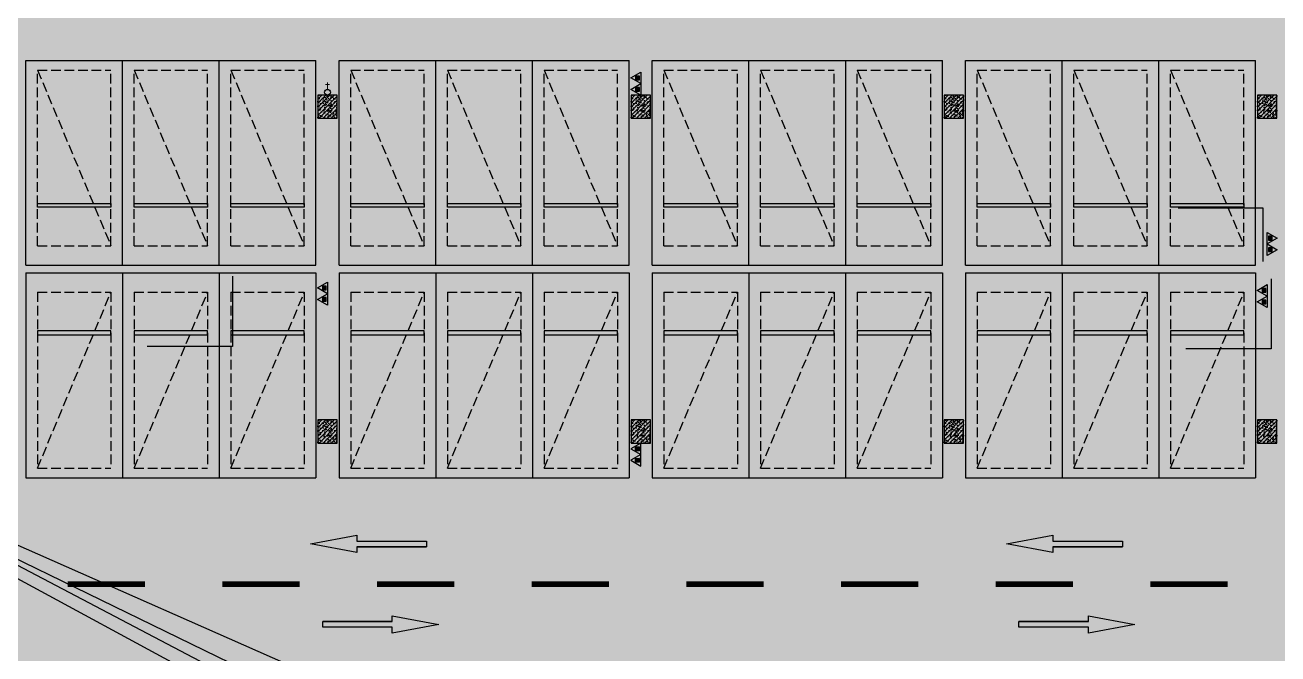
# Model space of a CAD drawing. Extents: x -1338203 to 1886333, y -530034 to 1031844.
# Drawn here: x 668685 to 701085, y 102698 to 118966 of the extents above; entities that cross this region are included whole.
import ezdxf

# ---------------------------------------------------------------- set-up
doc = ezdxf.new("R2010")
doc.units = 0
doc.header["$LTSCALE"] = 1000
doc.header["$MEASUREMENT"] = 0
doc.linetypes.add('A-001-平面B2$0$__DASH', pattern=[0.35, 0.25, -0.1])
for name, color, linetype in [('0P-EQUIP-CW', 7, 'Continuous'), ('0P-PIPE-RW', 122, 'Continuous'), ('p-a-regular', 5, 'Continuous'), ('S001地下一墙柱$0$S001地下一墙柱$0$0S-CC-LINE', 52, 'Continuous'), ('S001地下一墙柱$0$S001地下一墙柱$0$0S-CW-HATCH', 251, 'Continuous'), ('S001地下一墙柱$0$S001地下一墙柱$0$0S-CW-HATCH-UP', 251, 'Continuous'), ('中心线', 42, 'Continuous'), ('地面指向箭头', 7, 'Continuous'), ('负一层消火栓$0$0P-DIM-FH', 3, 'Continuous'), ('负一层消火栓$0$0P-EQUIP-FH', 7, 'Continuous')]:
    doc.layers.add(name, color=color, linetype=linetype)
doc.layers.add('A-14-平面B1$0$AAD-A-MODIFY_20230109', color=201, linetype='Continuous', plot=False)
doc.layers.add('p-a-regular-narrow', color=7, linetype='Continuous', true_color=0x9600ff)
doc.layers.add('p-h-walkable', color=7, linetype='Continuous', lineweight=70, true_color=0xf0f0f0)

# ---------------------------------------------------------------- blocks, each defined once
blk = doc.blocks.new('负一层消火栓$0$$TwtSys$00000546')
h = blk.add_hatch()
h.set_pattern_fill('ANSI31', color=256, scale=200, style=0)
h.set_pattern_definition([(45, (-38543.802, -6670.83), (-17.67767, 17.67767), [])])
h.paths.add_polyline_path([(-65, 174), (65, 174), (65, 44), (-65, 44)])
for points in [[(0, 344), (-198, 0), (198, 0)], [(-65, 174), (65, 174), (65, 44), (-65, 44)]]:
    blk.add_lwpolyline(points, close=True)
blk = doc.blocks.new('负一层消火栓')
at = {"layer": '负一层消火栓$0$0P-DIM-FH'}
for p, q in [((-65659, -192656, 800), (-67861, -192656, 800)), ((-65659, -194036, 800), (-65659, -192656, 800)), ((-92319, -194422, 800), (-92319, -196234, 800)), ((-65459, -194485, 800), (-65459, -196297, 800)), ((-92319, -196234, 800), (-94522, -196234, 800)), ((-65459, -196297, 800), (-67662, -196297, 800))]:
    blk.add_line(p, q, dxfattribs=at)
at = {"layer": '负一层消火栓$0$0P-EQUIP-FH'}
for p, xscale, yscale, zscale, rotation in [((-81759, -189290), -0.7500000000000013, 0.7500000000000013, 0.75, 90), ((-81759, -189587), -0.7500000000000013, 0.7500000000000013, 0.75, 90), ((-65559, -193437, 1600), -0.75, 0.75, 0.75, 270), ((-65559, -193735, 1600), -0.75, 0.75, 0.75, 270), ((-89861, -194723, 1600), -0.7500000000000013, 0.7500000000000013, 0.75, 90), ((-65559, -194786, 1600), -0.7500000000000013, 0.7500000000000013, 0.75, 90), ((-89861, -195020, 1600), -0.7500000000000013, 0.7500000000000013, 0.75, 90), ((-65559, -195084, 1600), -0.7500000000000013, 0.7500000000000013, 0.75, 90), ((-81759, -198885), 0.7500000000000011, 0.7500000000000011, 0.7500000000000011, 90), ((-81759, -199182), 0.7500000000000011, 0.7500000000000011, 0.7500000000000011, 90)]:
    blk.add_blockref('负一层消火栓$0$$TwtSys$00000546', p, dxfattribs=dict(at, xscale=xscale, yscale=yscale, zscale=zscale, rotation=rotation))
blk = doc.blocks.new('$TwtSys$00000320')
at = {"const_width": 20}
for points in [[(0, 0), (0, -121)], [(-37, -83), (37, -83)]]:
    blk.add_lwpolyline(points, dxfattribs=at)
blk = doc.blocks.new('A$Cee0fc4ce')
at = {"layer": '0P-PIPE-RW', "linetype": 'Continuous'}
blk.add_circle((-89859, -189661), 75, dxfattribs=at)
at = {"layer": '0P-EQUIP-CW', "xscale": 1.5, "yscale": 1.5, "zscale": 1.5, "rotation": 179.9999999999999}
blk.add_blockref('$TwtSys$00000320', (-89859, -189586), dxfattribs=at)
blk = doc.blocks.new('直行')
at = {"layer": '地面指向箭头'}
blk.add_hatch(color=251, dxfattribs=at).paths.add_polyline_path([(-29241, 4059962), (-29466, 4058762), (-29316, 4058762), (-29316, 4056961), (-29166, 4056961), (-29166, 4058762), (-29016, 4058762)])
at = {"layer": '地面指向箭头', "color": 251}
blk.add_lwpolyline([(-29316, 4058762), (-29316, 4056961), (-29316, 4058762), (-29316, 4058762), (-29466, 4058762), (-29241, 4059962), (-29016, 4058762), (-29166, 4058762), (-29166, 4056961), (-29316, 4056961), (-29316, 4056961)], dxfattribs=at)
blk = doc.blocks.new('A$C9cb663f1')
at = {"layer": '中心线', "color": 251, "const_width": 150}
for points in [[(257142, -257258), (259142, -257258)], [(261142, -257258), (263142, -257258)], [(265142, -257258), (267142, -257258)], [(269142, -257258), (271142, -257258)], [(273142, -257258), (275142, -257258)], [(277142, -257258), (279142, -257258)], [(281142, -257258), (283142, -257258)], [(285142, -257258), (287142, -257258)]]:
    blk.add_lwpolyline(points, dxfattribs=at)
at = {"layer": '地面指向箭头', "color": 251}
for p, rotation in [((4323381, -226976), 90), ((4341381, -226976), 90), ((-3793225, -287540), 270), ((-3775225, -287540), 270)]:
    blk.add_blockref('直行', p, dxfattribs=dict(at, rotation=rotation))
blk = doc.blocks.new('A-14-平面B1')
at = {"layer": 'A-14-平面B1$0$AAD-A-MODIFY_20230109', "color": 6}
for p, q in [((35903, 4680), (-4965, 22681)), ((30260, 4472), (-4607, 22763)), ((33383, 4118), (-4379, 22450)), ((36327, 450), (-4322, 22401))]:
    blk.add_line(p, q, dxfattribs=at)

msp = doc.modelspace()

# ---------------------------------------------------------------- hatches: boundary and pattern name
at = {"layer": 'p-h-walkable', "ltscale": 0.002}
h = msp.add_hatch(color=256, dxfattribs=at)
h.dxf.hatch_style = 1
h.paths.add_polyline_path([(633826.6, 244460.7), (640276.6, 244575.6), (640576.6, 234544.8), (645576.7, 234544.6), (645576.7, 209278.9), (732355.9, 209029), (732355.1, 235229.9), (738506.7, 235229.9), (738506.6, 268838.9), (732734.3, 268838.9), (732734.3, 272898.9), (711963.1, 272898.9), (711963.1, 278984.7), (717256.7, 278984.7), (717256.7, 284049), (733571.6, 284135.6), (733996.6, 290449.1), (739216.6, 290449.1), (739766.6, 284299.1), (754626.6, 284299.1), (755296.6, 290449.1), (760516.6, 290449.1), (760816.6, 283049.1), (760816.3, 275879.2), (775122.6, 275879.2), (776006.6, 274138.9), (776006.6, 259429.1), (778716.6, 259429.1), (778716.6, 238849.1), (783416.6, 238849.1), (783416.6, 237229.1), (782066.6, 237229.1), (782066.6, 234429.1), (779546.6, 234429.1), (779546.6, 237129.1), (773916.6, 237129.1), (773916.6, 243229.1), (764306.6, 243225.6), (764306.6, 236639.1), (760766.6, 236639.1), (760766.6, 234429.1), (758246.6, 234429.1), (758246.6, 238649.1), (762116.6, 238649.1), (762116.6, 243225.6), (748656.6, 243225.6), (748756.3, 207529.1), (800106.6, 207528.9), (800206.7, 201639.7), (812908.2, 202239.1), (812576.6, 180449.3), (744206, 180449.3), (744206, 173439), (728556.7, 173439), (728556.6, 122289.1), (746356.6, 122289.1), (750916.6, 132325.6), (842896.6, 132325.6), (843211.6, 121345.6), (839116.6, 121345.6), (839116.6, 93449.1), (864906.6, 93449.1), (864906.6, 79694), (875856.6, 74929.1), (875856.6, 65749.1), (834560.6, 65749.1), (839142.9, 28436.3), (869465.5, 32160.2), (871163.4, 18334), (873704.3, 18646.1), (877328.9, 5540.2), (761876.2, -8638.5), (761133.2, 2082.3), (764950.9, 5291.5), (763253.1, 19116.3), (799242.7, 23536.1), (793807.6, 65749.1), (750756.6, 65749.1), (751556.6, 81645.6), (636016.6, 81645.6), (636016.6, 96345.6), (629416.6, 96345.6), (629416.6, 118203.2), (622306.6, 118203.2), (622286.6, 139083.2), (644406.6, 137003.2), (644406.6, 129968.2), (656656.6, 129968.2), (656406.6, 138083.2), (712156.6, 138083.2), (711856.6, 184449.1), (581811.6, 184349.1), (581826.6, 197199.1), (585876.6, 197449.1), (585976.6, 209279), (629226.6, 209578.9), (628926.8, 236145.4), (633826.6, 236145.6)])
at = {"layer": 'S001地下一墙柱$0$S001地下一墙柱$0$0S-CW-HATCH'}
h = msp.add_hatch(color=256, dxfattribs=at)
h.dxf.hatch_style = 1
h.paths.add_polyline_path([(676756.6, 117153.2), (676256.6, 117153.2), (676256.6, 116553.2), (676756.6, 116553.2)])
h = msp.add_hatch(color=256, dxfattribs=at)
h.dxf.hatch_style = 1
h.paths.add_polyline_path([(684856.6, 117153.2), (684356.6, 117153.2), (684356.6, 116553.2), (684856.6, 116553.2)])
h = msp.add_hatch(color=256, dxfattribs=at)
h.dxf.hatch_style = 1
h.paths.add_polyline_path([(692956.6, 117153.2), (692456.6, 117153.2), (692456.6, 116553.2), (692956.6, 116553.2)])
h = msp.add_hatch(color=256, dxfattribs=at)
h.dxf.hatch_style = 1
h.paths.add_polyline_path([(701056.6, 117153.2), (700556.6, 117153.2), (700556.6, 116553.2), (701056.6, 116553.2)])
h = msp.add_hatch(color=256, dxfattribs=at)
h.dxf.hatch_style = 1
h.paths.add_polyline_path([(676756.6, 108753.2), (676256.6, 108753.2), (676256.6, 108153.2), (676756.6, 108153.2)])
h = msp.add_hatch(color=256, dxfattribs=at)
h.dxf.hatch_style = 1
h.paths.add_polyline_path([(684856.6, 108753.2), (684356.6, 108753.2), (684356.6, 108153.2), (684856.6, 108153.2)])
h = msp.add_hatch(color=256, dxfattribs=at)
h.dxf.hatch_style = 1
h.paths.add_polyline_path([(692956.6, 108753.2), (692456.6, 108753.2), (692456.6, 108153.2), (692956.6, 108153.2)])
h = msp.add_hatch(color=256, dxfattribs=at)
h.dxf.hatch_style = 1
h.paths.add_polyline_path([(701056.6, 108753.2), (700556.6, 108753.2), (700556.6, 108153.2), (701056.6, 108153.2)])
at = {"layer": 'S001地下一墙柱$0$S001地下一墙柱$0$0S-CW-HATCH-UP'}
h = msp.add_hatch(dxfattribs=at)
h.set_pattern_fill('钢筋混凝土', color=256, scale=30)
h.set_pattern_definition([(45, (709067.34, 126104.91), (-53.03301, 53.03301), []), (50, (709067.34, 126104.91), (215.1781, -18.8256), [22.5, -247.5]), (355, (709067.34, 126104.9), (-41.6254, 225.6576), [18, -198]), (100.4514, (709085.27, 126103.34), (173.5528, 206.8319), [19.122, -210.3426]), (46.1842, (709067.34, 126164.9), (320.1723, -49.6557), [33.75, -371.25]), (96.6356, (709094.02, 126160.77), (280.3988, 292.2354), [28.683, -315.514]), (351.1842, (709067.34, 126164.9), (280.3986, 292.2356), [27, -297]), (21, (709097.34, 126149.91), (179.0721, -120.7857), [22.5, -247.5]), (326, (709097.34, 126149.9), (72.9946, 217.545), [18, -198]), (71.4514, (709112.26, 126139.84), (252.0668, 96.7591), [19.122, -210.3426]), (37.5, (709067.34, 126104.91), (3.64796, 99.86816), [0, -195.6, 0, -201, 0, -198.75]), (7.5, (709067.34, 126104.91), (78.92086, 118.3235), [0, -114.6, 0, -191.1, 0, -75.75]), (327.5, (709000.44, 126104.91), (160.14673, -6.76646), [0, -75, 0, -234, 0, -310.5]), (317.5, (708970.44, 126104.91), (174.95585, 30.0315), [0, -97.5, 0, -155.4, 0, -220.5])])
h.paths.add_polyline_path([(676756.6, 117153.2), (676256.6, 117153.2), (676256.6, 116553.2), (676756.6, 116553.2)])
h = msp.add_hatch(dxfattribs=at)
h.set_pattern_fill('钢筋混凝土', color=256, scale=30)
h.set_pattern_definition([(45, (717167.34, 126104.91), (-53.03301, 53.03301), []), (50, (717167.34, 126104.91), (215.1781, -18.8256), [22.5, -247.5]), (355, (717167.34, 126104.9), (-41.6254, 225.6576), [18, -198]), (100.4514, (717185.27, 126103.34), (173.5528, 206.8319), [19.122, -210.3426]), (46.1842, (717167.34, 126164.9), (320.1723, -49.6557), [33.75, -371.25]), (96.6356, (717194.02, 126160.77), (280.3988, 292.2354), [28.683, -315.514]), (351.1842, (717167.34, 126164.9), (280.3986, 292.2356), [27, -297]), (21, (717197.34, 126149.91), (179.0721, -120.7857), [22.5, -247.5]), (326, (717197.34, 126149.9), (72.9946, 217.545), [18, -198]), (71.4514, (717212.26, 126139.84), (252.0668, 96.7591), [19.122, -210.3426]), (37.5, (717167.34, 126104.91), (3.64796, 99.86816), [0, -195.6, 0, -201, 0, -198.75]), (7.5, (717167.34, 126104.91), (78.92086, 118.3235), [0, -114.6, 0, -191.1, 0, -75.75]), (327.5, (717100.44, 126104.91), (160.14673, -6.76646), [0, -75, 0, -234, 0, -310.5]), (317.5, (717070.44, 126104.91), (174.95585, 30.0315), [0, -97.5, 0, -155.4, 0, -220.5])])
h.paths.add_polyline_path([(684856.6, 117153.2), (684356.6, 117153.2), (684356.6, 116553.2), (684856.6, 116553.2)])
h = msp.add_hatch(dxfattribs=at)
h.set_pattern_fill('钢筋混凝土', color=256, scale=30)
h.set_pattern_definition([(45, (725267.34, 126104.91), (-53.03301, 53.03301), []), (50, (725267.34, 126104.91), (215.1781, -18.8256), [22.5, -247.5]), (355, (725267.34, 126104.9), (-41.6254, 225.6576), [18, -198]), (100.4514, (725285.27, 126103.34), (173.5528, 206.8319), [19.122, -210.3426]), (46.1842, (725267.34, 126164.9), (320.1723, -49.6557), [33.75, -371.25]), (96.6356, (725294.02, 126160.77), (280.3988, 292.2354), [28.683, -315.514]), (351.1842, (725267.34, 126164.9), (280.3986, 292.2356), [27, -297]), (21, (725297.34, 126149.91), (179.0721, -120.7857), [22.5, -247.5]), (326, (725297.34, 126149.9), (72.9946, 217.545), [18, -198]), (71.4514, (725312.26, 126139.84), (252.0668, 96.7591), [19.122, -210.3426]), (37.5, (725267.34, 126104.91), (3.64796, 99.86816), [0, -195.6, 0, -201, 0, -198.75]), (7.5, (725267.34, 126104.91), (78.92086, 118.3235), [0, -114.6, 0, -191.1, 0, -75.75]), (327.5, (725200.44, 126104.91), (160.14673, -6.76646), [0, -75, 0, -234, 0, -310.5]), (317.5, (725170.44, 126104.91), (174.95585, 30.0315), [0, -97.5, 0, -155.4, 0, -220.5])])
h.paths.add_polyline_path([(692956.6, 117153.2), (692456.6, 117153.2), (692456.6, 116553.2), (692956.6, 116553.2)])
h = msp.add_hatch(dxfattribs=at)
h.set_pattern_fill('钢筋混凝土', color=256, scale=30)
h.set_pattern_definition([(45, (733367.34, 126104.91), (-53.03301, 53.03301), []), (50, (733367.34, 126104.91), (215.1781, -18.8256), [22.5, -247.5]), (355, (733367.34, 126104.9), (-41.6254, 225.6576), [18, -198]), (100.4514, (733385.27, 126103.34), (173.5528, 206.8319), [19.122, -210.3426]), (46.1842, (733367.34, 126164.9), (320.1723, -49.6557), [33.75, -371.25]), (96.6356, (733394.02, 126160.77), (280.3988, 292.2354), [28.683, -315.514]), (351.1842, (733367.34, 126164.9), (280.3986, 292.2356), [27, -297]), (21, (733397.34, 126149.91), (179.0721, -120.7857), [22.5, -247.5]), (326, (733397.34, 126149.9), (72.9946, 217.545), [18, -198]), (71.4514, (733412.26, 126139.84), (252.0668, 96.7591), [19.122, -210.3426]), (37.5, (733367.34, 126104.91), (3.64796, 99.86816), [0, -195.6, 0, -201, 0, -198.75]), (7.5, (733367.34, 126104.91), (78.92086, 118.3235), [0, -114.6, 0, -191.1, 0, -75.75]), (327.5, (733300.44, 126104.91), (160.14673, -6.76646), [0, -75, 0, -234, 0, -310.5]), (317.5, (733270.44, 126104.91), (174.95585, 30.0315), [0, -97.5, 0, -155.4, 0, -220.5])])
h.paths.add_polyline_path([(701056.6, 117153.2), (700556.6, 117153.2), (700556.6, 116553.2), (701056.6, 116553.2)])
h = msp.add_hatch(dxfattribs=at)
h.set_pattern_fill('钢筋混凝土', color=256, scale=30)
h.set_pattern_definition([(45, (709067.34, 117704.91), (-53.03301, 53.03301), []), (50, (709067.34, 117704.91), (215.1781, -18.8256), [22.5, -247.5]), (355, (709067.34, 117704.9), (-41.6254, 225.6576), [18, -198]), (100.4514, (709085.27, 117703.34), (173.5528, 206.8319), [19.122, -210.3426]), (46.1842, (709067.34, 117764.9), (320.1723, -49.6557), [33.75, -371.25]), (96.6356, (709094.02, 117760.77), (280.3988, 292.2354), [28.683, -315.514]), (351.1842, (709067.34, 117764.9), (280.3986, 292.2356), [27, -297]), (21, (709097.34, 117749.91), (179.0721, -120.7857), [22.5, -247.5]), (326, (709097.34, 117749.9), (72.9946, 217.545), [18, -198]), (71.4514, (709112.26, 117739.84), (252.0668, 96.7591), [19.122, -210.3426]), (37.5, (709067.34, 117704.91), (3.64796, 99.86816), [0, -195.6, 0, -201, 0, -198.75]), (7.5, (709067.34, 117704.91), (78.92086, 118.3235), [0, -114.6, 0, -191.1, 0, -75.75]), (327.5, (709000.44, 117704.91), (160.14673, -6.76646), [0, -75, 0, -234, 0, -310.5]), (317.5, (708970.44, 117704.91), (174.95585, 30.0315), [0, -97.5, 0, -155.4, 0, -220.5])])
h.paths.add_polyline_path([(676756.6, 108753.2), (676256.6, 108753.2), (676256.6, 108153.2), (676756.6, 108153.2)])
h = msp.add_hatch(dxfattribs=at)
h.set_pattern_fill('钢筋混凝土', color=256, scale=30)
h.set_pattern_definition([(45, (717167.34, 117704.91), (-53.03301, 53.03301), []), (50, (717167.34, 117704.91), (215.1781, -18.8256), [22.5, -247.5]), (355, (717167.34, 117704.9), (-41.6254, 225.6576), [18, -198]), (100.4514, (717185.27, 117703.34), (173.5528, 206.8319), [19.122, -210.3426]), (46.1842, (717167.34, 117764.9), (320.1723, -49.6557), [33.75, -371.25]), (96.6356, (717194.02, 117760.77), (280.3988, 292.2354), [28.683, -315.514]), (351.1842, (717167.34, 117764.9), (280.3986, 292.2356), [27, -297]), (21, (717197.34, 117749.91), (179.0721, -120.7857), [22.5, -247.5]), (326, (717197.34, 117749.9), (72.9946, 217.545), [18, -198]), (71.4514, (717212.26, 117739.84), (252.0668, 96.7591), [19.122, -210.3426]), (37.5, (717167.34, 117704.91), (3.64796, 99.86816), [0, -195.6, 0, -201, 0, -198.75]), (7.5, (717167.34, 117704.91), (78.92086, 118.3235), [0, -114.6, 0, -191.1, 0, -75.75]), (327.5, (717100.44, 117704.91), (160.14673, -6.76646), [0, -75, 0, -234, 0, -310.5]), (317.5, (717070.44, 117704.91), (174.95585, 30.0315), [0, -97.5, 0, -155.4, 0, -220.5])])
h.paths.add_polyline_path([(684856.6, 108753.2), (684356.6, 108753.2), (684356.6, 108153.2), (684856.6, 108153.2)])
h = msp.add_hatch(dxfattribs=at)
h.set_pattern_fill('钢筋混凝土', color=256, scale=30)
h.set_pattern_definition([(45, (725267.34, 117704.91), (-53.03301, 53.03301), []), (50, (725267.34, 117704.91), (215.1781, -18.8256), [22.5, -247.5]), (355, (725267.34, 117704.9), (-41.6254, 225.6576), [18, -198]), (100.4514, (725285.27, 117703.34), (173.5528, 206.8319), [19.122, -210.3426]), (46.1842, (725267.34, 117764.9), (320.1723, -49.6557), [33.75, -371.25]), (96.6356, (725294.02, 117760.77), (280.3988, 292.2354), [28.683, -315.514]), (351.1842, (725267.34, 117764.9), (280.3986, 292.2356), [27, -297]), (21, (725297.34, 117749.91), (179.0721, -120.7857), [22.5, -247.5]), (326, (725297.34, 117749.9), (72.9946, 217.545), [18, -198]), (71.4514, (725312.26, 117739.84), (252.0668, 96.7591), [19.122, -210.3426]), (37.5, (725267.34, 117704.91), (3.64796, 99.86816), [0, -195.6, 0, -201, 0, -198.75]), (7.5, (725267.34, 117704.91), (78.92086, 118.3235), [0, -114.6, 0, -191.1, 0, -75.75]), (327.5, (725200.44, 117704.91), (160.14673, -6.76646), [0, -75, 0, -234, 0, -310.5]), (317.5, (725170.44, 117704.91), (174.95585, 30.0315), [0, -97.5, 0, -155.4, 0, -220.5])])
h.paths.add_polyline_path([(692956.6, 108753.2), (692456.6, 108753.2), (692456.6, 108153.2), (692956.6, 108153.2)])
h = msp.add_hatch(dxfattribs=at)
h.set_pattern_fill('钢筋混凝土', color=256, scale=30)
h.set_pattern_definition([(45, (733367.34, 117704.91), (-53.03301, 53.03301), []), (50, (733367.34, 117704.91), (215.1781, -18.8256), [22.5, -247.5]), (355, (733367.34, 117704.9), (-41.6254, 225.6576), [18, -198]), (100.4514, (733385.27, 117703.34), (173.5528, 206.8319), [19.122, -210.3426]), (46.1842, (733367.34, 117764.9), (320.1723, -49.6557), [33.75, -371.25]), (96.6356, (733394.02, 117760.77), (280.3988, 292.2354), [28.683, -315.514]), (351.1842, (733367.34, 117764.9), (280.3986, 292.2356), [27, -297]), (21, (733397.34, 117749.91), (179.0721, -120.7857), [22.5, -247.5]), (326, (733397.34, 117749.9), (72.9946, 217.545), [18, -198]), (71.4514, (733412.26, 117739.84), (252.0668, 96.7591), [19.122, -210.3426]), (37.5, (733367.34, 117704.91), (3.64796, 99.86816), [0, -195.6, 0, -201, 0, -198.75]), (7.5, (733367.34, 117704.91), (78.92086, 118.3235), [0, -114.6, 0, -191.1, 0, -75.75]), (327.5, (733300.44, 117704.91), (160.14673, -6.76646), [0, -75, 0, -234, 0, -310.5]), (317.5, (733270.44, 117704.91), (174.95585, 30.0315), [0, -97.5, 0, -155.4, 0, -220.5])])
h.paths.add_polyline_path([(701056.6, 108753.2), (700556.6, 108753.2), (700556.6, 108153.2), (701056.6, 108153.2)])

# ---------------------------------------------------------------- linework, layer by layer
for p, q in [((668706.7, 112753.2), (668706.7, 118053.2)), ((668706.7, 118053.2), (671206.7, 118053.2)), ((671206.7, 112753.2), (671206.7, 118053.2)), ((671206.7, 118053.2), (673706.7, 118053.2)), ((671206.7, 112753.2), (671206.7, 118053.2)), ((673706.7, 112753.2), (673706.7, 118053.2)), ((673706.7, 118053.2), (676206.7, 118053.2)), ((673706.7, 112753.2), (673706.7, 118053.2)), ((676206.7, 112753.2), (676206.7, 118053.2)), ((676806.7, 112753.2), (676806.7, 118053.2)), ((676806.7, 118053.2), (679306.7, 118053.2)), ((679306.7, 112753.2), (679306.7, 118053.2)), ((679306.7, 118053.2), (681806.7, 118053.2)), ((679306.7, 112753.2), (679306.7, 118053.2)), ((681806.7, 112753.2), (681806.7, 118053.2)), ((681806.7, 118053.2), (684306.7, 118053.2)), ((681806.7, 112753.2), (681806.7, 118053.2)), ((684306.7, 112753.2), (684306.7, 118053.2)), ((684906.7, 112753.2), (684906.7, 118053.2)), ((684906.7, 118053.2), (687406.7, 118053.2)), ((687406.7, 112753.2), (687406.7, 118053.2)), ((687406.7, 118053.2), (689906.7, 118053.2)), ((687406.7, 112753.2), (687406.7, 118053.2)), ((689906.7, 112753.2), (689906.7, 118053.2)), ((689906.7, 118053.2), (692406.7, 118053.2)), ((689906.7, 112753.2), (689906.7, 118053.2)), ((692406.7, 112753.2), (692406.7, 118053.2)), ((693006.7, 112753.2), (693006.7, 118053.2)), ((693006.7, 118053.2), (695506.7, 118053.2)), ((695506.7, 112753.2), (695506.7, 118053.2)), ((695506.7, 118053.2), (698006.7, 118053.2)), ((695506.7, 112753.2), (695506.7, 118053.2)), ((698006.7, 112753.2), (698006.7, 118053.2)), ((698006.7, 118053.2), (700506.7, 118053.2)), ((698006.7, 112753.2), (698006.7, 118053.2)), ((700506.7, 112753.2), (700506.7, 118053.2)), ((668706.7, 112753.2), (671206.7, 112753.2)), ((671206.7, 112753.2), (673706.7, 112753.2)), ((673706.7, 112753.2), (676206.7, 112753.2)), ((676806.7, 112753.2), (679306.7, 112753.2)), ((679306.7, 112753.2), (681806.7, 112753.2)), ((681806.7, 112753.2), (684306.7, 112753.2)), ((684906.7, 112753.2), (687406.7, 112753.2)), ((687406.7, 112753.2), (689906.7, 112753.2)), ((689906.7, 112753.2), (692406.7, 112753.2)), ((693006.7, 112753.2), (695506.7, 112753.2)), ((695506.7, 112753.2), (698006.7, 112753.2)), ((698006.7, 112753.2), (700506.7, 112753.2)), ((668706.5, 112553.3), (668706.5, 107253.3)), ((668706.5, 112553.3), (671206.5, 112553.3)), ((671206.5, 112553.3), (671206.5, 107253.3)), ((671206.5, 112553.3), (671206.5, 107253.3)), ((671206.5, 112553.3), (673706.5, 112553.3)), ((673706.5, 112553.3), (673706.5, 107253.3)), ((673706.5, 112553.2), (673706.5, 107253.2)), ((673706.5, 112553.2), (676206.5, 112553.2)), ((676206.5, 112553.2), (676206.5, 107253.2)), ((676806.5, 112553.3), (676806.5, 107253.3)), ((676806.5, 112553.3), (679306.5, 112553.3)), ((679306.5, 112553.3), (679306.5, 107253.3)), ((679306.5, 112553.3), (679306.5, 107253.3)), ((679306.5, 112553.3), (681806.5, 112553.3)), ((681806.5, 112553.3), (681806.5, 107253.3)), ((681806.5, 112553.3), (681806.5, 107253.3)), ((681806.5, 112553.3), (684306.5, 112553.3)), ((684306.5, 112553.3), (684306.5, 107253.3)), ((684906.5, 112553.3), (684906.5, 107253.3)), ((684906.5, 112553.3), (687406.5, 112553.3)), ((687406.5, 112553.3), (687406.5, 107253.3)), ((687406.5, 112553.3), (687406.5, 107253.3)), ((687406.5, 112553.3), (689906.5, 112553.3)), ((689906.5, 112553.3), (689906.5, 107253.3)), ((689906.5, 112553.3), (689906.5, 107253.3)), ((689906.5, 112553.3), (692406.5, 112553.3)), ((692406.5, 112553.3), (692406.5, 107253.3)), ((693006.5, 112553.3), (693006.5, 107253.3)), ((693006.5, 112553.3), (695506.5, 112553.3)), ((695506.5, 112553.3), (695506.5, 107253.3)), ((695506.5, 112553.3), (695506.5, 107253.3)), ((695506.5, 112553.3), (698006.5, 112553.3)), ((698006.5, 112553.3), (698006.5, 107253.3)), ((698006.5, 112553.3), (698006.5, 107253.3)), ((698006.5, 112553.3), (700506.5, 112553.3)), ((700506.5, 112553.3), (700506.5, 107253.3)), ((668706.5, 107253.3), (671206.5, 107253.3)), ((671206.5, 107253.3), (673706.5, 107253.3)), ((673706.5, 107253.2), (676206.5, 107253.2)), ((676806.5, 107253.3), (679306.5, 107253.3)), ((679306.5, 107253.3), (681806.5, 107253.3)), ((681806.5, 107253.3), (684306.5, 107253.3)), ((684906.5, 107253.3), (687406.5, 107253.3)), ((687406.5, 107253.3), (689906.5, 107253.3)), ((689906.5, 107253.3), (692406.5, 107253.3)), ((693006.5, 107253.3), (695506.5, 107253.3)), ((695506.5, 107253.3), (698006.5, 107253.3)), ((698006.5, 107253.3), (700506.5, 107253.3))]:
    msp.add_line(p, q)
at = {"linetype": 'A-001-平面B2$0$__DASH'}
for p, q in [((669006.7, 117803.2), (670906.7, 117803.2)), ((669006.7, 113253.2), (669006.7, 117803.2)), ((670906.7, 113253.2), (670906.7, 117803.2)), ((671506.7, 117803.2), (673406.7, 117803.2)), ((671506.7, 113253.2), (671506.7, 117803.2)), ((673406.7, 113253.2), (673406.7, 117803.2)), ((674006.7, 117803.2), (675906.7, 117803.2)), ((674006.7, 113253.2), (674006.7, 117803.2)), ((675906.7, 113253.2), (675906.7, 117803.2)), ((677106.7, 117803.2), (679006.7, 117803.2)), ((677106.7, 113253.2), (677106.7, 117803.2)), ((679006.7, 113253.2), (679006.7, 117803.2)), ((679606.7, 117803.2), (681506.7, 117803.2)), ((679606.7, 113253.2), (679606.7, 117803.2)), ((681506.7, 113253.2), (681506.7, 117803.2)), ((682106.7, 117803.2), (684006.7, 117803.2)), ((682106.7, 113253.2), (682106.7, 117803.2)), ((684006.7, 113253.2), (684006.7, 117803.2)), ((685206.7, 117803.2), (687106.7, 117803.2)), ((685206.7, 113253.2), (685206.7, 117803.2)), ((687106.7, 113253.2), (687106.7, 117803.2)), ((687706.7, 117803.2), (689606.7, 117803.2)), ((687706.7, 113253.2), (687706.7, 117803.2)), ((689606.7, 113253.2), (689606.7, 117803.2)), ((690206.7, 117803.2), (692106.7, 117803.2)), ((690206.7, 113253.2), (690206.7, 117803.2)), ((692106.7, 113253.2), (692106.7, 117803.2)), ((693306.7, 117803.2), (695206.7, 117803.2)), ((693306.7, 113253.2), (693306.7, 117803.2)), ((695206.7, 113253.2), (695206.7, 117803.2)), ((695806.7, 117803.2), (697706.7, 117803.2)), ((695806.7, 113253.2), (695806.7, 117803.2)), ((697706.7, 113253.2), (697706.7, 117803.2)), ((698306.7, 117803.2), (700206.7, 117803.2)), ((698306.7, 113253.2), (698306.7, 117803.2)), ((700206.7, 113253.2), (700206.7, 117803.2)), ((669006.7, 113253.2), (670906.7, 113253.2)), ((671506.7, 113253.2), (673406.7, 113253.2)), ((674006.7, 113253.2), (675906.7, 113253.2)), ((677106.7, 113253.2), (679006.7, 113253.2)), ((679606.7, 113253.2), (681506.7, 113253.2)), ((682106.7, 113253.2), (684006.7, 113253.2)), ((685206.7, 113253.2), (687106.7, 113253.2)), ((687706.7, 113253.2), (689606.7, 113253.2)), ((690206.7, 113253.2), (692106.7, 113253.2)), ((693306.7, 113253.2), (695206.7, 113253.2)), ((695806.7, 113253.2), (697706.7, 113253.2)), ((698306.7, 113253.2), (700206.7, 113253.2)), ((669006.5, 112053.3), (670906.5, 112053.3)), ((669006.5, 112053.3), (669006.5, 107503.3)), ((670906.5, 112053.3), (670906.5, 107503.3)), ((671506.5, 112053.3), (673406.5, 112053.3)), ((671506.5, 112053.3), (671506.5, 107503.3)), ((673406.5, 112053.3), (673406.5, 107503.3)), ((674006.5, 112053.2), (675906.5, 112053.2)), ((674006.5, 112053.2), (674006.5, 107503.2)), ((675906.5, 112053.2), (675906.5, 107503.2)), ((677106.5, 112053.3), (679006.5, 112053.3)), ((677106.5, 112053.3), (677106.5, 107503.3)), ((679006.5, 112053.3), (679006.5, 107503.3)), ((679606.5, 112053.3), (681506.5, 112053.3)), ((679606.5, 112053.3), (679606.5, 107503.3)), ((681506.5, 112053.3), (681506.5, 107503.3)), ((682106.5, 112053.3), (684006.5, 112053.3)), ((682106.5, 112053.3), (682106.5, 107503.3)), ((684006.5, 112053.3), (684006.5, 107503.3)), ((685206.5, 112053.3), (687106.5, 112053.3)), ((685206.5, 112053.3), (685206.5, 107503.3)), ((687106.5, 112053.3), (687106.5, 107503.3)), ((687706.5, 112053.3), (689606.5, 112053.3)), ((687706.5, 112053.3), (687706.5, 107503.3)), ((689606.5, 112053.3), (689606.5, 107503.3)), ((690206.5, 112053.3), (692106.5, 112053.3)), ((690206.5, 112053.3), (690206.5, 107503.3)), ((692106.5, 112053.3), (692106.5, 107503.3)), ((693306.5, 112053.3), (695206.5, 112053.3)), ((693306.5, 112053.3), (693306.5, 107503.3)), ((695206.5, 112053.3), (695206.5, 107503.3)), ((695806.5, 112053.3), (697706.5, 112053.3)), ((695806.5, 112053.3), (695806.5, 107503.3)), ((697706.5, 112053.3), (697706.5, 107503.3)), ((698306.5, 112053.3), (700206.5, 112053.3)), ((698306.5, 112053.3), (698306.5, 107503.3)), ((700206.5, 112053.3), (700206.5, 107503.3)), ((669006.5, 107503.3), (670906.5, 107503.3)), ((671506.5, 107503.3), (673406.5, 107503.3)), ((674006.5, 107503.2), (675906.5, 107503.2)), ((677106.5, 107503.3), (679006.5, 107503.3)), ((679606.5, 107503.3), (681506.5, 107503.3)), ((682106.5, 107503.3), (684006.5, 107503.3)), ((685206.5, 107503.3), (687106.5, 107503.3)), ((687706.5, 107503.3), (689606.5, 107503.3)), ((690206.5, 107503.3), (692106.5, 107503.3)), ((693306.5, 107503.3), (695206.5, 107503.3)), ((695806.5, 107503.3), (697706.5, 107503.3)), ((698306.5, 107503.3), (700206.5, 107503.3))]:
    msp.add_line(p, q, dxfattribs=at)
for points in [[(669006.7, 117803.2), (670906.7, 113253.2)], [(671506.7, 117803.2), (673406.7, 113253.2)], [(674006.7, 117803.2), (675906.7, 113253.2)], [(677106.7, 117803.2), (679006.7, 113253.2)], [(679606.7, 117803.2), (681506.7, 113253.2)], [(682106.7, 117803.2), (684006.7, 113253.2)], [(685206.7, 117803.2), (687106.7, 113253.2)], [(687706.7, 117803.2), (689606.7, 113253.2)], [(690206.7, 117803.2), (692106.7, 113253.2)], [(693306.7, 117803.2), (695206.7, 113253.2)], [(695806.7, 117803.2), (697706.7, 113253.2)], [(698306.7, 117803.2), (700206.7, 113253.2)], [(669006.5, 107503.3), (670906.5, 112053.3)], [(671506.5, 107503.3), (673406.5, 112053.3)], [(674006.5, 107503.2), (675906.5, 112053.2)], [(677106.5, 107503.3), (679006.5, 112053.3)], [(679606.5, 107503.3), (681506.5, 112053.3)], [(682106.5, 107503.3), (684006.5, 112053.3)], [(685206.5, 107503.3), (687106.5, 112053.3)], [(687706.5, 107503.3), (689606.5, 112053.3)], [(690206.5, 107503.3), (692106.5, 112053.3)], [(693306.5, 107503.3), (695206.5, 112053.3)], [(695806.5, 107503.3), (697706.5, 112053.3)], [(698306.5, 107503.3), (700206.5, 112053.3)]]:
    msp.add_lwpolyline(points, dxfattribs=at)
for points in [[(670906.7, 114253.2), (669006.7, 114253.2), (669006.7, 114353.2), (670906.7, 114353.2)], [(673406.7, 114253.2), (671506.7, 114253.2), (671506.7, 114353.2), (673406.7, 114353.2)], [(675906.7, 114253.2), (674006.7, 114253.2), (674006.7, 114353.2), (675906.7, 114353.2)], [(679006.7, 114253.2), (677106.7, 114253.2), (677106.7, 114353.2), (679006.7, 114353.2)], [(681506.7, 114253.2), (679606.7, 114253.2), (679606.7, 114353.2), (681506.7, 114353.2)], [(684006.7, 114253.2), (682106.7, 114253.2), (682106.7, 114353.2), (684006.7, 114353.2)], [(687106.7, 114253.2), (685206.7, 114253.2), (685206.7, 114353.2), (687106.7, 114353.2)], [(689606.7, 114253.2), (687706.7, 114253.2), (687706.7, 114353.2), (689606.7, 114353.2)], [(692106.7, 114253.2), (690206.7, 114253.2), (690206.7, 114353.2), (692106.7, 114353.2)], [(695206.7, 114253.2), (693306.7, 114253.2), (693306.7, 114353.2), (695206.7, 114353.2)], [(697706.7, 114253.2), (695806.7, 114253.2), (695806.7, 114353.2), (697706.7, 114353.2)], [(700206.7, 114253.2), (698306.7, 114253.2), (698306.7, 114353.2), (700206.7, 114353.2)], [(670906.5, 111053.3), (669006.5, 111053.3), (669006.5, 110953.3), (670906.5, 110953.3)], [(673406.5, 111053.3), (671506.5, 111053.3), (671506.5, 110953.3), (673406.5, 110953.3)], [(675906.5, 111053.2), (674006.5, 111053.2), (674006.5, 110953.2), (675906.5, 110953.2)], [(679006.5, 111053.3), (677106.5, 111053.3), (677106.5, 110953.3), (679006.5, 110953.3)], [(681506.5, 111053.3), (679606.5, 111053.3), (679606.5, 110953.3), (681506.5, 110953.3)], [(684006.5, 111053.3), (682106.5, 111053.3), (682106.5, 110953.3), (684006.5, 110953.3)], [(687106.5, 111053.3), (685206.5, 111053.3), (685206.5, 110953.3), (687106.5, 110953.3)], [(689606.5, 111053.3), (687706.5, 111053.3), (687706.5, 110953.3), (689606.5, 110953.3)], [(692106.5, 111053.3), (690206.5, 111053.3), (690206.5, 110953.3), (692106.5, 110953.3)], [(695206.5, 111053.3), (693306.5, 111053.3), (693306.5, 110953.3), (695206.5, 110953.3)], [(697706.5, 111053.3), (695806.5, 111053.3), (695806.5, 110953.3), (697706.5, 110953.3)], [(700206.5, 111053.3), (698306.5, 111053.3), (698306.5, 110953.3), (700206.5, 110953.3)]]:
    msp.add_lwpolyline(points, close=True)
at = {"layer": 'p-a-regular', "ltscale": 0.002, "const_width": 1000}
for points in [[(669956.7, 117803.2), (669956.7, 113253.2)], [(674956.7, 117803.2), (674956.7, 113253.2)], [(678056.7, 117803.2), (678056.7, 113253.2)], [(683056.7, 117803.2), (683056.7, 113253.2)], [(686156.7, 117803.2), (686156.7, 113253.2)], [(691156.7, 117803.2), (691156.7, 113253.2)], [(694256.7, 117803.2), (694256.7, 113253.2)], [(699256.7, 117803.2), (699256.7, 113253.2)], [(669956.5, 112053.3), (669956.5, 107503.3)], [(674956.5, 112053.2), (674956.5, 107503.2)], [(678056.5, 112053.3), (678056.5, 107503.3)], [(683056.5, 112053.3), (683056.5, 107503.3)], [(686156.5, 112053.3), (686156.5, 107503.3)], [(691156.5, 112053.3), (691156.5, 107503.3)], [(694256.5, 112053.3), (694256.5, 107503.3)], [(699256.5, 112053.3), (699256.5, 107503.3)]]:
    msp.add_lwpolyline(points, dxfattribs=at)
at = {"layer": 'p-a-regular-narrow', "ltscale": 0.002, "const_width": 1000}
for points in [[(672456.7, 117803.2), (672456.7, 113253.2)], [(680556.7, 117803.2), (680556.7, 113253.2)], [(688656.7, 117803.2), (688656.7, 113253.2)], [(696756.7, 117803.2), (696756.7, 113253.2)], [(672456.5, 112053.3), (672456.5, 107503.3)], [(680556.5, 112053.3), (680556.5, 107503.3)], [(688656.5, 112053.3), (688656.5, 107503.3)], [(696756.5, 112053.3), (696756.5, 107503.3)]]:
    msp.add_lwpolyline(points, dxfattribs=at)
at = {"layer": 'S001地下一墙柱$0$S001地下一墙柱$0$0S-CC-LINE'}
for points in [[(676756.6, 117153.2), (676256.6, 117153.2), (676256.6, 116553.2), (676756.6, 116553.2)], [(684856.6, 117153.2), (684356.6, 117153.2), (684356.6, 116553.2), (684856.6, 116553.2)], [(692956.6, 117153.2), (692456.6, 117153.2), (692456.6, 116553.2), (692956.6, 116553.2)], [(701056.6, 117153.2), (700556.6, 117153.2), (700556.6, 116553.2), (701056.6, 116553.2)], [(676756.6, 108753.2), (676256.6, 108753.2), (676256.6, 108153.2), (676756.6, 108153.2)], [(684856.6, 108753.2), (684356.6, 108753.2), (684356.6, 108153.2), (684856.6, 108153.2)], [(692956.6, 108753.2), (692456.6, 108753.2), (692456.6, 108153.2), (692956.6, 108153.2)], [(701056.6, 108753.2), (700556.6, 108753.2), (700556.6, 108153.2), (701056.6, 108153.2)]]:
    msp.add_lwpolyline(points, close=True, dxfattribs=at)

# ---------------------------------------------------------------- block references
at = {"ltscale": 0.002}
for name, p in [('负一层消火栓', (766365.4, 306889.1)), ('A$C9cb663f1', (412646.2, 361761.3)), ('A-14-平面B1', (664116.6, 86935.6))]:
    msp.add_blockref(name, p, dxfattribs=at)
msp.add_blockref('A$Cee0fc4ce', (766365.5, 306889.1))

doc.saveas('drawing.dxf')
